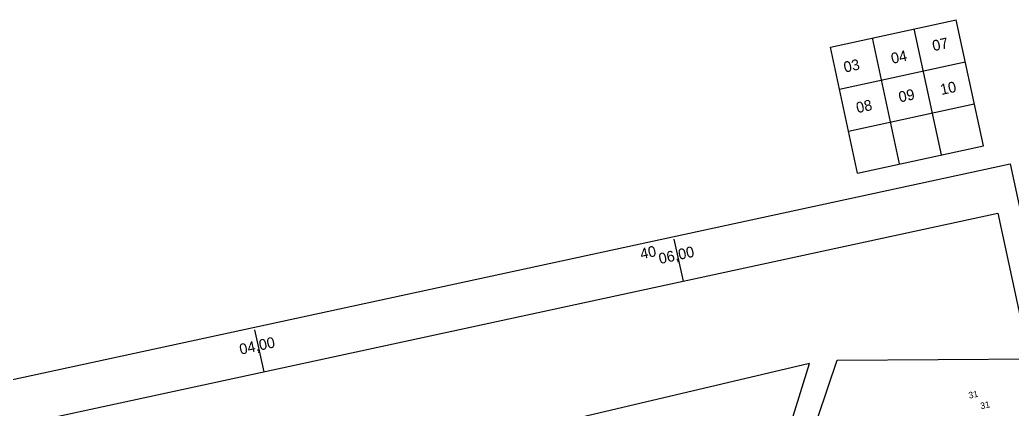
# Model space of a CAD drawing. Extents: x 537054 to 538409, y 1836408 to 1837892.
# Drawn here: x 537707 to 538169.6, y 1837710.4 to 1837891.6 of the extents above; entities that cross this region are included whole.
import ezdxf

# ---------------------------------------------------------------- set-up
doc = ezdxf.new("R2010")
doc.units = 0
for name, color, linetype in [('Level 15', 7, 'Continuous'), ('Level 22', 7, 'Continuous'), ('Level 45', 7, 'Continuous'), ('Level 63', 7, 'Continuous')]:
    doc.layers.add(name, color=color, linetype=linetype)

msp = doc.modelspace()

# ---------------------------------------------------------------- linework, layer by layer
at = {"layer": 'Level 22'}
for points in [[(538079.16, 1837706.98), (538088, 1837733.28), (538182.27, 1837733.78), (538191.92, 1837660.44), (538079.16, 1837706.98)], [(538057.08, 1837673.67), (538075.07, 1837731.59), (537949.91, 1837702.16)]]:
    msp.add_lwpolyline(points, dxfattribs=at)
at = {"layer": 'Level 63'}
for p, q in [((538084.89, 1837878.98), (538143.54, 1837891.64)), ((538156.2, 1837832.99), (538143.54, 1837891.64)), ((538136.65, 1837828.77), (538123.99, 1837887.42)), ((538117.1, 1837824.55), (538104.44, 1837883.2)), ((538097.55, 1837820.33), (538084.89, 1837878.98)), ((538089.11, 1837859.43), (538147.76, 1837872.09)), ((538093.33, 1837839.88), (538151.98, 1837852.54)), ((538097.55, 1837820.33), (538156.2, 1837832.99)), ((538016.33, 1837770.06), (538012.11, 1837789.61)), ((537820.83, 1837727.85), (537816.61, 1837747.4))]:
    msp.add_line(p, q, dxfattribs=at)
for points in [[(537294.94, 1836469.79), (537054.37, 1837584.12), (538168.69, 1837824.69), (538409.27, 1836710.36)], [(537319.86, 1836494.35), (537087.72, 1837569.58), (538162.95, 1837801.71), (538395.09, 1836726.48)]]:
    msp.add_lwpolyline(points, close=True, dxfattribs=at)

# ---------------------------------------------------------------- texts
at = {"layer": 'Level 15'}
msp.add_text('31', height=3, rotation=12.1827, dxfattribs=at).set_placement((538155.15, 1837710.34))
at = {"layer": 'Level 22'}
for s, p in [('07', (538132.97, 1837877.03)), ('04', (538113.74, 1837871.14)), ('03', (538091.65, 1837867.07)), ('10', (538136.67, 1837856.65)), ('09', (538117.26, 1837853.16)), ('08', (538097.47, 1837848.19))]:
    msp.add_text(s, height=5, rotation=12.1827, dxfattribs=at).set_placement(p)
at = {"layer": 'Level 45'}
msp.add_text('31', height=3, rotation=12.1827, dxfattribs=at).set_placement((538149.63, 1837715.27))
at = {"layer": 'Level 63'}
for s, p in [('40', (537996.76, 1837780.15)), ('06,00', (538005.42, 1837777.93)), ('04,00', (537809.93, 1837735.73))]:
    msp.add_text(s, height=5, rotation=12.1827, dxfattribs=at).set_placement(p)

doc.saveas('drawing.dxf')
